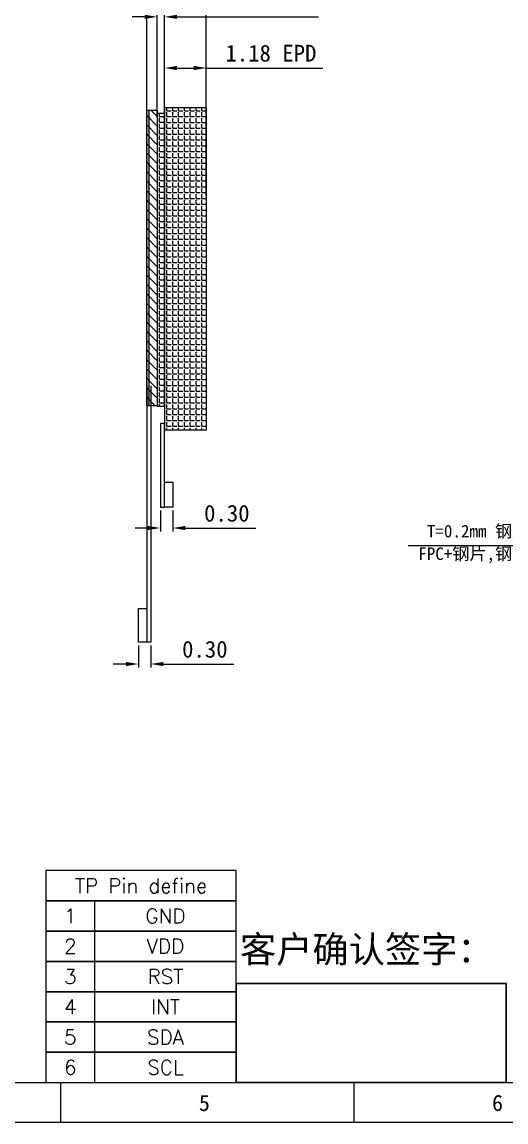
# Model space of a CAD drawing. Header units: millimetres. Extents: x 0 to 12024, y -5479 to 598.
# Drawn here: x 11733.6 to 11849.5, y -5478.6 to -5215.6 of the extents above; entities that cross this region are included whole.
import ezdxf
from ezdxf.enums import TextEntityAlignment as Align

# ---------------------------------------------------------------- set-up
doc = ezdxf.new("R2010")
doc.units = ezdxf.units.MM
for name, color, linetype, lineweight in [('1', 7, 'Continuous', 9), ('OCA', 206, 'Continuous', 5), ('Sundenal', 4, 'Continuous', 20), ('文字', 2, 'Continuous', 20)]:
    doc.layers.add(name, color=color, linetype=linetype, lineweight=lineweight)
for name, color, linetype in [('DIM', 7, 'Continuous'), ('FPC', 5, 'Continuous'), ('ITO FILM', 123, 'Continuous'), ('LCD', 240, 'Continuous'), ('背胶', 6, 'Continuous')]:
    doc.layers.add(name, color=color, linetype=linetype)
doc.styles.get("Standard").update_dxf_attribs({"font": 'isocp2.shx', "bigfont": 'extfont2.shx'})
doc.styles.add('YW-RD', font='romans.shx', dxfattribs={"bigfont": 'chineset.shx'})
doc.styles.add('宋体', font='')
doc.styles.get('宋体').set_extended_font_data('SimSun')
doc.dimstyles.new('Sundenal', dxfattribs={"dimtxt": 3.5, "dimasz": 2, "dimexe": 1.5, "dimexo": 0.5, "dimtad": 1, "dimdsep": 46, "dimtxsty": 'Standard', "dimcen": 2.5, "dimadec": 0, "dimazin": 0, "dimtm": 1e-09, "dimtfac": 1, "dimtmove": 0, "dimatfit": 3, "dimfxl": 1, "dimarcsym": 0})
doc.dimstyles.new('Sundenal$0', dxfattribs={"dimtxt": 6, "dimasz": 3, "dimexe": 0.8, "dimexo": 0.8, "dimgap": 0.2, "dimtad": 1, "dimzin": 1, "dimdsep": 46, "dimtxsty": '宋体', "dimcen": 2.5, "dimadec": 0, "dimazin": 0, "dimtfac": 1, "dimtofl": 0, "dimtmove": 0, "dimatfit": 3, "dimfxl": 0.8, "dimtolj": 1, "dimlwd": 13, "dimlwe": 13, "dimarcsym": 0})

# ---------------------------------------------------------------- blocks, each defined once
blk = doc.blocks.new('sundenal')
at = {"layer": 'Sundenal', "color": 4}
blk.add_lwpolyline([(-1141.39, 0), (0, 0), (0, 805.66), (-1141.39, 805.66)], close=True, dxfattribs=at)
at = {"layer": 'Sundenal', "ltscale": 0.2}
blk.add_lwpolyline([(-19.18, 786.48), (-1122.21, 786.48), (-1122.21, 19.18), (-19.18, 19.18)], close=True, dxfattribs=at)
at = {"layer": 'Sundenal', "color": 4}
for points in [[(-571.67, 19.18), (-571.67, 0)], [(-429.24, 19.18), (-429.24, 0)]]:
    blk.add_lwpolyline(points, dxfattribs=at)
at = {"layer": 'Sundenal', "color": 4, "style": '宋体'}
for s, p in [('5', (-501.78, 9.26)), ('6', (-359.35, 9.26))]:
    blk.add_text(s, height=7.85, dxfattribs=at).set_placement(p, align=Align.MIDDLE_CENTER)
blk = doc.blocks.new('*D16')
at = {"layer": 'Defpoints', "color": 0, "transparency": 16777216}
for p in [(11777.76, -5226.58), (11767.76, -5242.5), (11777.76, -5242.5)]:
    blk.add_point(p, dxfattribs=at)
at = {"layer": 'DIM', "color": 0, "lineweight": 13, "transparency": 16777216}
for p, q in [((11767.76, -5241.7), (11767.76, -5225.78)), ((11770.76, -5226.58), (11774.76, -5226.58)), ((11777.76, -5241.7), (11777.76, -5225.78)), ((11777.76, -5226.58), (11805.67, -5226.58))]:
    blk.add_line(p, q, dxfattribs=at)
at = {"layer": 'DIM', "color": 0, "transparency": 16777216}
for points in [[(11770.76, -5226.08), (11770.76, -5227.08), (11767.76, -5226.58)], [(11774.76, -5226.08), (11774.76, -5227.08), (11777.76, -5226.58)]]:
    blk.add_solid(points, dxfattribs=at)
at = {"layer": 'DIM', "color": 0, "lineweight": 30, "transparency": 16777216, "insert": (11793.22, -5223.07), "char_height": 4, "attachment_point": 5, "style": '宋体'}
blk.add_mtext('\\A1;1.18 EPD', dxfattribs=at)
blk = doc.blocks.new('*D19')
at = {"layer": 'Defpoints', "color": 0, "transparency": 16777216}
for p in [(11767.75, -5214.35), (11766, -5239.33), (11767.75, -5239.33)]:
    blk.add_point(p, dxfattribs=at)
at = {"layer": 'DIM', "color": 0, "lineweight": 13, "transparency": 16777216}
for p, q in [((11763, -5214.35), (11760, -5214.35)), ((11766, -5238.53), (11766, -5213.55)), ((11767.75, -5238.53), (11767.75, -5213.55)), ((11770.75, -5214.35), (11804.57, -5214.35))]:
    blk.add_line(p, q, dxfattribs=at)
at = {"layer": 'DIM', "color": 0, "transparency": 16777216}
for points in [[(11763, -5213.85), (11763, -5214.85), (11766, -5214.35)], [(11770.75, -5213.85), (11770.75, -5214.85), (11767.75, -5214.35)]]:
    blk.add_solid(points, dxfattribs=at)
at = {"layer": 'DIM', "color": 0, "lineweight": 30, "transparency": 16777216, "insert": (11789.16, -5210.84), "char_height": 4, "attachment_point": 5, "style": '宋体'}
blk.add_mtext('\\A1;0.175 OCA2', dxfattribs=at)
blk = doc.blocks.new('*D17')
at = {"layer": 'Defpoints', "color": 0, "transparency": 16777216}
for p in [(11766, -5202.31), (11763.5, -5240.97), (11766, -5239.33)]:
    blk.add_point(p, dxfattribs=at)
at = {"layer": 'DIM', "color": 0, "lineweight": 13, "transparency": 16777216}
for p, q in [((11763.5, -5240.17), (11763.5, -5201.51)), ((11766, -5238.53), (11766, -5201.51)), ((11760.5, -5202.31), (11757.5, -5202.31)), ((11769, -5202.31), (11839.27, -5202.31))]:
    blk.add_line(p, q, dxfattribs=at)
at = {"layer": 'DIM', "color": 0, "transparency": 16777216}
for points in [[(11760.5, -5201.81), (11760.5, -5202.81), (11763.5, -5202.31)], [(11769, -5201.81), (11769, -5202.81), (11766, -5202.31)]]:
    blk.add_solid(points, dxfattribs=at)
at = {"layer": 'DIM', "color": 0, "lineweight": 30, "transparency": 16777216, "insert": (11805.63, -5198.17), "char_height": 4, "attachment_point": 5, "style": '宋体'}
blk.add_mtext('\\A1;0.3 ITO FILM(含AG FILM)', dxfattribs=at)
blk = doc.blocks.new('*D18')
at = {"layer": 'Defpoints', "color": 0, "transparency": 16777216}
for p in [(11777.76, -5188.12), (11763.5, -5236.7), (11777.76, -5257.95)]:
    blk.add_point(p, dxfattribs=at)
at = {"layer": 'DIM', "color": 0, "lineweight": 13, "transparency": 16777216}
for p, q in [((11763.5, -5235.9), (11763.5, -5187.32)), ((11766.5, -5188.12), (11774.76, -5188.12)), ((11777.76, -5257.15), (11777.76, -5187.32)), ((11777.76, -5188.12), (11835.55, -5188.12))]:
    blk.add_line(p, q, dxfattribs=at)
at = {"layer": 'DIM', "color": 0, "transparency": 16777216}
for points in [[(11766.5, -5187.62), (11766.5, -5188.62), (11763.5, -5188.12)], [(11774.76, -5187.62), (11774.76, -5188.62), (11777.76, -5188.12)]]:
    blk.add_solid(points, dxfattribs=at)
at = {"layer": 'DIM', "color": 0, "lineweight": 30, "transparency": 16777216, "insert": (11808.8, -5183.98), "char_height": 4, "attachment_point": 5, "style": '宋体'}
blk.add_mtext('\\A1;1.65%%P0.1 总成厚度', dxfattribs=at)
blk = doc.blocks.new('*D20')
at = {"layer": 'Defpoints', "color": 0, "ltscale": 0.2, "transparency": 16777216}
for p in [(11766.76, -5331.57), (11769.76, -5331.57), (11769.76, -5336.56)]:
    blk.add_point(p, dxfattribs=at)
at = {"layer": '背胶', "color": 0, "lineweight": 13, "ltscale": 0.2, "transparency": 16777216}
for p, q in [((11766.76, -5332.37), (11766.76, -5337.36)), ((11769.76, -5332.37), (11769.76, -5337.36)), ((11763.76, -5336.56), (11760.76, -5336.56)), ((11772.76, -5336.56), (11789.59, -5336.56))]:
    blk.add_line(p, q, dxfattribs=at)
at = {"layer": '背胶', "color": 0, "ltscale": 0.2, "transparency": 16777216}
for points in [[(11763.76, -5336.06), (11763.76, -5337.06), (11766.76, -5336.56)], [(11772.76, -5336.06), (11772.76, -5337.06), (11769.76, -5336.56)]]:
    blk.add_solid(points, dxfattribs=at)
at = {"layer": '背胶', "color": 0, "ltscale": 0.2, "transparency": 16777216, "insert": (11782.67, -5333.06), "char_height": 4, "attachment_point": 5, "style": '宋体'}
blk.add_mtext('\\A1;0.30', dxfattribs=at)
blk = doc.blocks.new('*D21')
at = {"layer": 'Defpoints', "color": 0, "ltscale": 0.2, "transparency": 16777216}
for p in [(11761.5, -5363.82), (11764.5, -5363.82), (11764.5, -5369.08)]:
    blk.add_point(p, dxfattribs=at)
at = {"layer": '背胶', "color": 0, "lineweight": 13, "ltscale": 0.2, "transparency": 16777216}
for p, q in [((11761.5, -5364.62), (11761.5, -5369.88)), ((11764.5, -5364.62), (11764.5, -5369.88)), ((11758.5, -5369.08), (11755.5, -5369.08)), ((11767.5, -5369.08), (11784.32, -5369.08))]:
    blk.add_line(p, q, dxfattribs=at)
at = {"layer": '背胶', "color": 0, "ltscale": 0.2, "transparency": 16777216}
for points in [[(11758.5, -5368.58), (11758.5, -5369.58), (11761.5, -5369.08)], [(11767.5, -5368.58), (11767.5, -5369.58), (11764.5, -5369.08)]]:
    blk.add_solid(points, dxfattribs=at)
at = {"layer": '背胶', "color": 0, "ltscale": 0.2, "transparency": 16777216, "insert": (11777.41, -5365.58), "char_height": 4, "attachment_point": 5, "style": '宋体'}
blk.add_mtext('\\A1;0.30', dxfattribs=at)

msp = doc.modelspace()

# ---------------------------------------------------------------- hatches: boundary and pattern name
at = {"layer": 'ITO FILM'}
msp.add_hatch(color=256, dxfattribs=at).paths.add_polyline_path([(11763.5, -5236.697), (11764, -5236.697), (11764, -5307.347), (11763.5, -5307.347)])
h = msp.add_hatch(dxfattribs=at)
h.set_pattern_fill('ANSI31', color=256, scale=0.5, angle=90, style=0)
h.set_pattern_definition([(135, (9972.9372, -5802.4588), (-1.122532, -1.122532), [])])
h.paths.add_polyline_path([(11763.5, -5236.697), (11766, -5236.697), (11766, -5307.347), (11763.5, -5307.347)])
at = {"layer": 'LCD', "linetype": 'Continuous'}
h = msp.add_hatch(dxfattribs=at)
h.set_pattern_fill('ANGLE', color=256, scale=0.2, style=0)
h.set_pattern_definition([(0, (2052.1783, -899.1113), (0, 1.397), [1.016, -0.381]), (90, (2052.1783, -899.1113), (-1.397, 9e-17), [1.016, -0.381])])
h.paths.add_polyline_path([(11767.763, -5313.097), (11777.763, -5313.097), (11777.763, -5236.097), (11767.763, -5236.097)])
at = {"layer": 'OCA'}
h = msp.add_hatch(dxfattribs=at)
h.set_pattern_fill('ANGLE', color=256, scale=0.2, style=0)
h.set_pattern_definition([(0, (2050.4145, -899.0619), (0, 1.397), [1.016, -0.381]), (90, (2050.4145, -899.0619), (-1.397, 9e-17), [1.016, -0.381])])
h.paths.add_polyline_path([(11766, -5307.447), (11767.75, -5307.447), (11767.75, -5237.447), (11766, -5237.447)])

# ---------------------------------------------------------------- linework, layer by layer
at = {"layer": '1', "color": 1}
for p, q in [((11751.055, -5432.937), (11751.055, -5425.699)), ((11751.055, -5440.175), (11751.055, -5432.937)), ((11751.055, -5447.413), (11751.055, -5440.175)), ((11751.055, -5454.65), (11751.055, -5447.413)), ((11751.055, -5461.888), (11751.055, -5454.65)), ((11751.055, -5469.126), (11751.055, -5461.888))]:
    msp.add_line(p, q, dxfattribs=at)
for points in [[(11739.391, -5418.462), (11739.391, -5425.699), (11784.911, -5425.699), (11784.911, -5418.462)], [(11739.391, -5425.699), (11739.391, -5432.937), (11784.911, -5432.937), (11784.911, -5425.699)], [(11739.391, -5432.937), (11739.391, -5440.175), (11784.911, -5440.175), (11784.911, -5432.937)], [(11739.391, -5440.175), (11739.391, -5447.413), (11784.911, -5447.413), (11784.911, -5440.175)], [(11739.391, -5447.413), (11739.391, -5454.65), (11784.911, -5454.65), (11784.911, -5447.413)], [(11739.391, -5454.65), (11739.391, -5461.888), (11784.911, -5461.888), (11784.911, -5454.65)], [(11739.391, -5461.888), (11739.391, -5469.126), (11784.911, -5469.126), (11784.911, -5461.888)]]:
    msp.add_lwpolyline(points, close=True, dxfattribs=at)
at = {"layer": 'FPC', "ltscale": 0.2}
for p, q in [((11763.5, -5302.579), (11763.5, -5363.818)), ((11764.5, -5302.579), (11764.5, -5363.818)), ((11761.5, -5355.818), (11763.5, -5355.818)), ((11761.5, -5363.818), (11761.5, -5355.818)), ((11764.5, -5363.818), (11761.5, -5363.818))]:
    msp.add_line(p, q, dxfattribs=at)
msp.add_lwpolyline([(11767.763, -5311.595), (11766.763, -5311.595), (11766.763, -5331.568), (11767.763, -5331.568), (11767.763, -5311.595)], dxfattribs=at)
msp.add_lwpolyline([(11767.763, -5325.568), (11769.763, -5325.568), (11769.763, -5331.568), (11767.763, -5331.568)], close=True, dxfattribs=at)
at = {"layer": 'ITO FILM'}
for points in [[(11763.5, -5236.697), (11764, -5236.697), (11764, -5307.347), (11763.5, -5307.347)], [(11763.5, -5236.697), (11766, -5236.697), (11766, -5307.347), (11763.5, -5307.347)]]:
    msp.add_lwpolyline(points, close=True, dxfattribs=at)
at = {"layer": 'LCD', "linetype": 'Continuous'}
msp.add_lwpolyline([(11767.763, -5313.097), (11777.763, -5313.097), (11777.763, -5236.097), (11767.763, -5236.097)], close=True, dxfattribs=at)
at = {"layer": 'OCA', "ltscale": 0.2}
msp.add_lwpolyline([(11766, -5307.447), (11767.75, -5307.447), (11767.75, -5237.447), (11766, -5237.447)], close=True, dxfattribs=at)
at = {"layer": '文字', "color": 0, "lineweight": 30}
msp.add_lwpolyline([(11784.911, -5445.451), (11849.48, -5445.451), (11849.48, -5469.126), (11784.911, -5469.126)], close=True, dxfattribs=at)

# ---------------------------------------------------------------- block references
at = {"layer": 'Sundenal', "xscale": 0.4924799999998868, "yscale": 0.4924799999998868, "zscale": 0.4924799999998868}
msp.add_blockref('sundenal', (12024.42, -5478.573), dxfattribs=at)

# ---------------------------------------------------------------- texts
at = {"layer": '1', "attachment_point": 5, "style": 'YW-RD'}
for s, insert, char_height, width in [('TP Pin define', (11762.151, -5422.081), 3.4992, 45.51977), ('1', (11745.223, -5429.318), 3.499, 11.664), ('1', (11745.223, -5429.318), 3.499, 11.664), ('{\\Fromans,chineset|c134;GND}', (11767.983, -5429.318), 3.4992, 33.85577), ('2', (11745.223, -5436.556), 3.499, 11.664), ('{\\Fromans,chineset|c134;VDD}', (11767.983, -5436.556), 3.4992, 33.85577), ('3', (11745.223, -5443.794), 3.499, 11.664), ('RST', (11767.983, -5443.794), 3.4992, 33.85577), ('4', (11745.223, -5451.031), 3.499, 11.664), ('INT', (11767.983, -5451.031), 3.4992, 33.85577), ('5', (11745.223, -5458.269), 3.499, 11.664), ('{\\Fromans,chineset|c134;SDA}', (11767.983, -5458.269), 3.4992, 33.85577), ('6', (11745.223, -5465.507), 3.499, 11.664), ('{\\Fromans,chineset|c134;SCL}', (11767.983, -5465.507), 3.4992, 33.85577)]:
    msp.add_mtext(s, dxfattribs=dict(at, insert=insert, char_height=char_height, width=width))
at = {"layer": 'DIM', "lineweight": 30, "char_height": 3, "width": 75.16372, "attachment_point": 3, "style": '宋体'}
for s, insert in [('T=0.2mm 钢片补强', (11863.221, -5335.818)), ('FPC+钢片,钢片接地', (11863.221, -5341.201))]:
    msp.add_mtext(s, dxfattribs=dict(at, insert=insert))
at = {"layer": '文字', "color": 0, "insert": (11816.166, -5441.213), "char_height": 6.3563, "width": 68.85707, "attachment_point": 8, "style": '宋体'}
msp.add_mtext('客户确认签字：', dxfattribs=at)

# ---------------------------------------------------------------- dimensions: what is measured, and where the dimension line sits
at = {"layer": 'DIM', "lineweight": 30}
for base, p1, p2, text, picture, middle in [((11777.763, -5188.12), (11763.5, -5236.697), (11777.763, -5257.949), '1.65%%P0.1 总成厚度', '*D18', (11808.797, -5188.12)), ((11766, -5202.308), (11763.5, -5240.965), (11766, -5239.328), '0.3 ITO FILM(含AG FILM)', '*D17', (11805.634, -5202.308)), ((11767.75, -5214.347), (11766, -5239.328), (11767.75, -5239.328), '0.175 OCA2', '*D19', (11789.161, -5214.347))]:
    dim = msp.add_linear_dim(base=base, p1=p1, p2=p2, text=text, dimstyle='Sundenal$0', override={"dimtxt": 4, "dimgap": 1.5, "dimtol": 1, "dimtp": 0.2, "dimtm": 0.2}, dxfattribs=at)
    dim.commit()
    dim.dimension.update_dxf_attribs({"geometry": picture, "text_midpoint": middle, "dimtype": 160})
dim = msp.add_linear_dim(base=(11777.763, -5226.579), p1=(11767.763, -5242.504), p2=(11777.763, -5242.504), text='1.18 EPD', dimstyle='Sundenal$0', override={"dimtxt": 4, "dimgap": 1.5, "dimtol": 1, "dimtp": 0.2, "dimtm": 0.2}, dxfattribs=at)
dim.commit()
dim.dimension.update_dxf_attribs({"geometry": '*D16', "text_midpoint": (11793.219, -5223.068)})
at = {"layer": '背胶', "color": 0, "ltscale": 0.2}
for base, p1, p2, picture, middle in [((11769.763, -5336.556), (11766.763, -5331.568), (11769.763, -5331.568), '*D20', (11782.674, -5333.056)), ((11764.5, -5369.085), (11761.5, -5363.818), (11764.5, -5363.818), '*D21', (11777.411, -5365.585))]:
    dim = msp.add_linear_dim(base=base, p1=p1, p2=p2, dimstyle='Sundenal$0', override={"dimtxt": 4, "dimgap": 1.5, "dimlfac": 0.1}, dxfattribs=at)
    dim.commit()
    dim.dimension.update_dxf_attribs({"geometry": picture, "text_midpoint": middle})

# ---------------------------------------------------------------- leaders
at = {"layer": 'DIM', "ltscale": 0.2}
msp.add_leader([(11875.184, -5324.258), (11863.618, -5340.815), (11826.088, -5340.815)], dimstyle='Sundenal', override={"dimgap": 0.625, "dimtad": 0, "dimfxl": 0.8}, dxfattribs=at)

doc.saveas('drawing.dxf')
